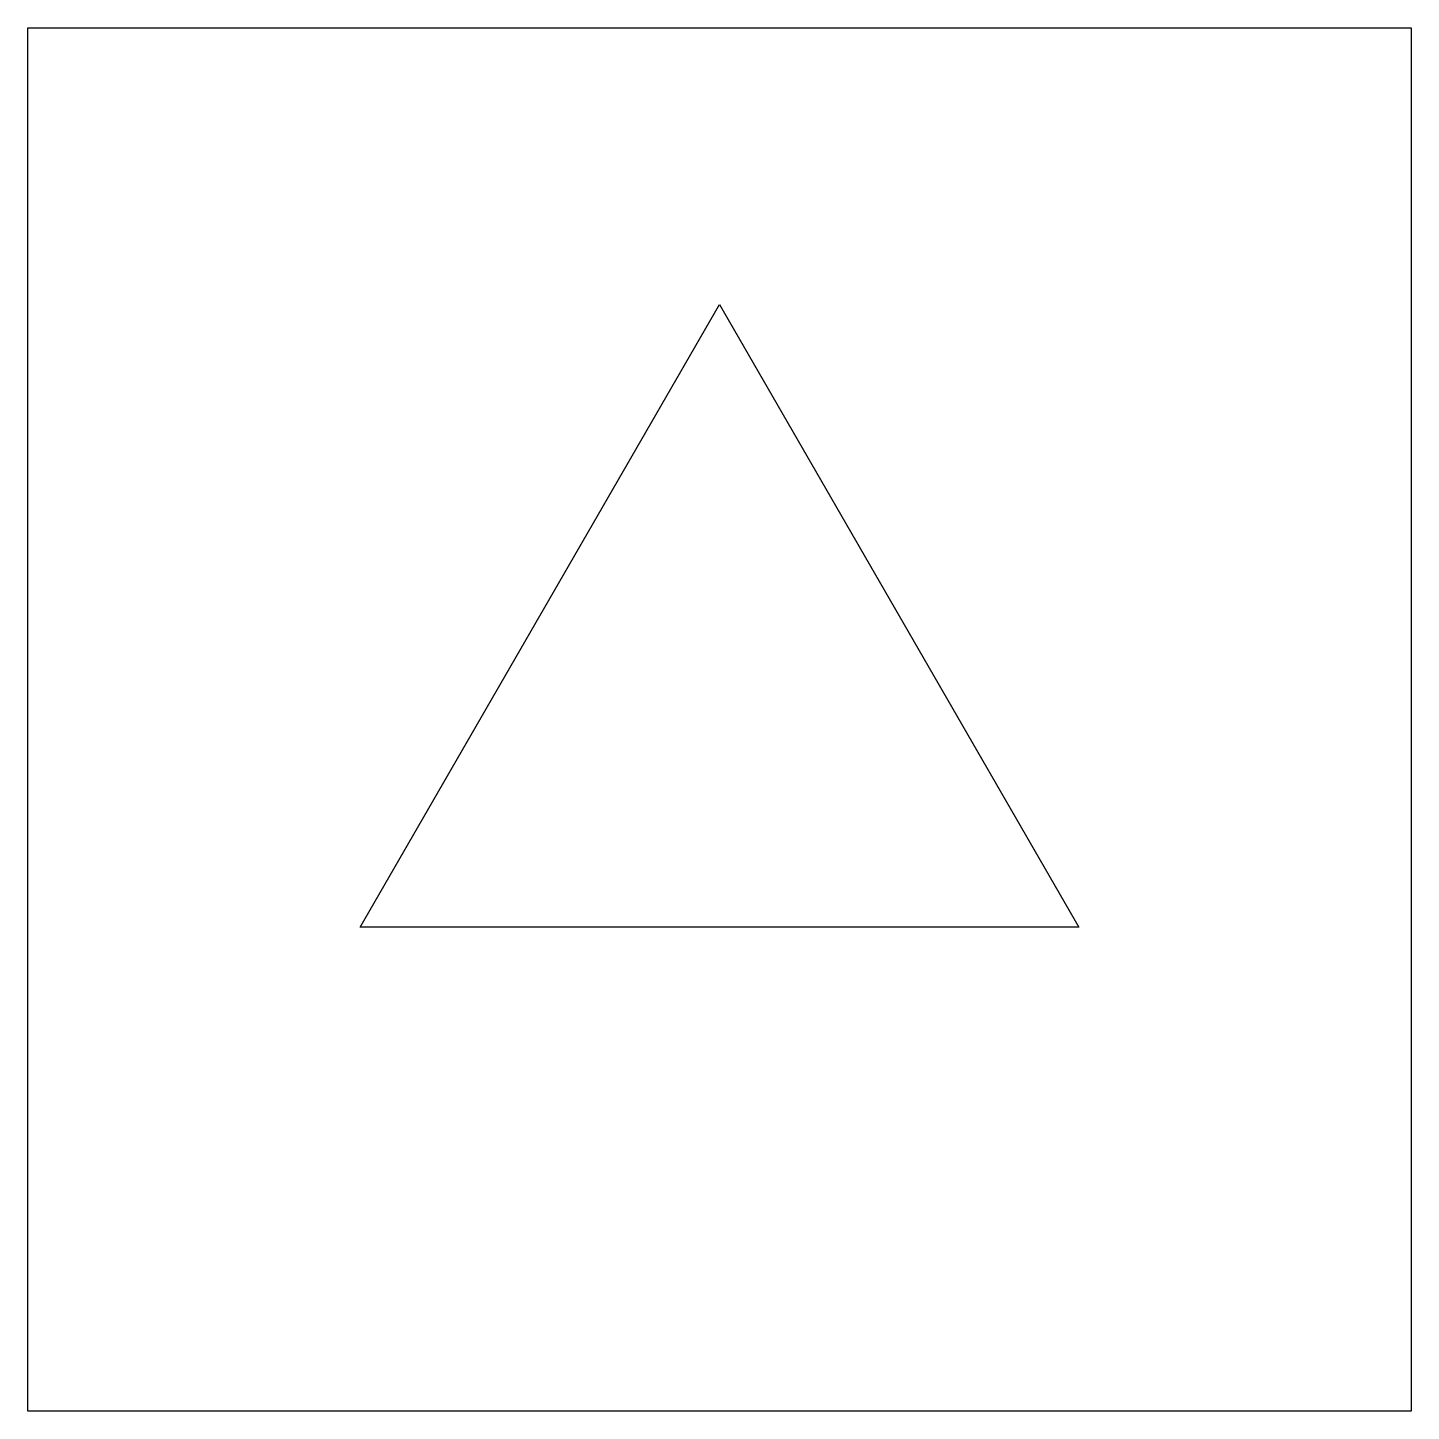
# Model space of a CAD drawing. Header units: millimetres. Extents: x -10 to 0, y 0 to 10.
import ezdxf

# ---------------------------------------------------------------- set-up
doc = ezdxf.new("R2010")
doc.units = ezdxf.units.MM
doc.layers.get('0').update_dxf_attribs({"lineweight": 25, "true_color": 0x000000})

msp = doc.modelspace()

# ---------------------------------------------------------------- linework, layer by layer
for p, q in [((-10, 10), (0, 10)), ((-10, 0), (-10, 10)), ((0, 10), (0, 0)), ((-7.598, 3.5), (-5, 8)), ((-5, 8), (-2.402, 3.5)), ((-2.402, 3.5), (-7.598, 3.5)), ((0, 0), (-10, 0))]:
    msp.add_line(p, q)

doc.saveas('drawing.dxf')
